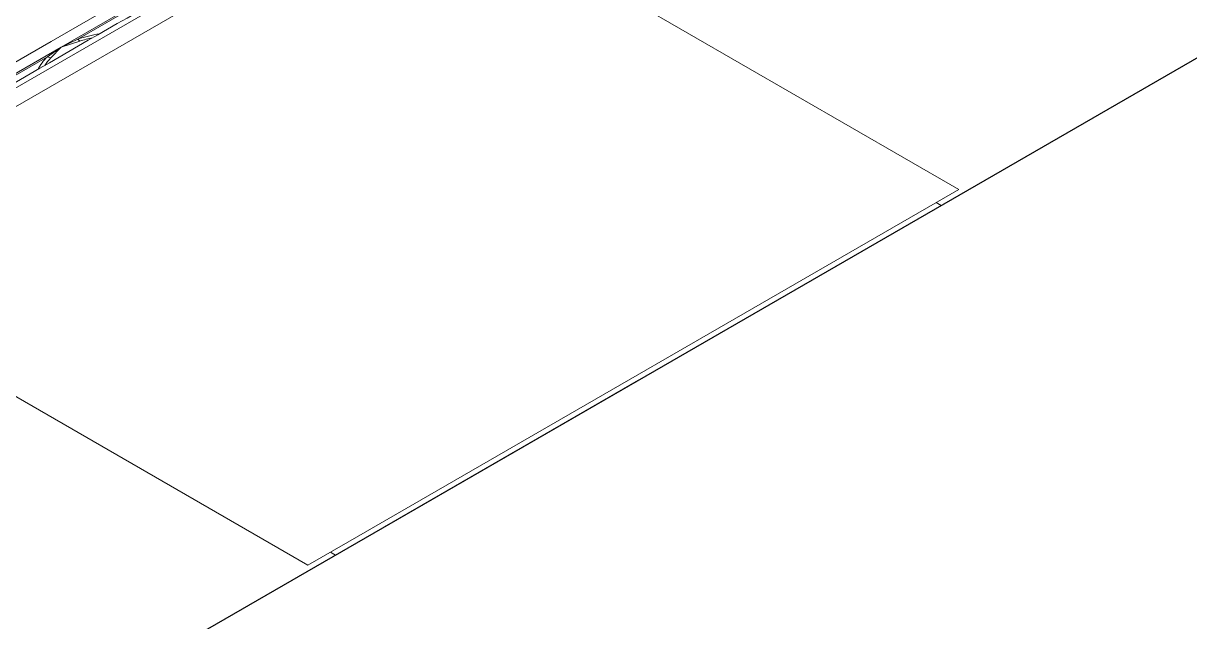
# Model space of a CAD drawing. Header units: millimetres. Extents: x 474.7 to 528.3, y 13.1 to 23.5.
# Drawn here: x 511.7073 to 511.7585, y 16.6636 to 16.6899 of the extents above; entities that cross this region are included whole.
import ezdxf

# ---------------------------------------------------------------- set-up
doc = ezdxf.new("R2010")
doc.units = ezdxf.units.MM
doc.header["$LTSCALE"] = 2.5
doc.layers.add('I-ARQ', color=8, linetype='Continuous')

msp = doc.modelspace()

# ---------------------------------------------------------------- linework, layer by layer
at = {"layer": 'I-ARQ', "extrusion": (0, 0.816497, 0.57735)}
msp.add_line((512.118539, 16.896056, 22.488584), (511.615425, 16.605583, 22.899375), dxfattribs=at)
at = {"layer": 'I-ARQ', "lineweight": 5}
for points in [[(511.726249, 16.699306, 22.76683), (511.726249, 16.699306, 22.76683), (511.708539, 16.689081, 22.781291), (511.708539, 16.689081, 22.781291)], [(511.6976, 16.681626, 22.791835), (511.6976, 16.681626, 22.791835), (511.723115, 16.696356, 22.771002), (511.723115, 16.696356, 22.771002)], [(511.709309, 16.688636, 22.78192), (511.713839, 16.691252, 22.778221), (511.718442, 16.693826, 22.774581), (511.723115, 16.696356, 22.771002)], [(511.697707, 16.680869, 22.792905), (511.697707, 16.680869, 22.792905), (511.724509, 16.696344, 22.77102), (511.724509, 16.696344, 22.77102)], [(511.724509, 16.696344, 22.77102), (511.724509, 16.696344, 22.77102), (511.748347, 16.682581, 22.790484), (511.748347, 16.682581, 22.790484)], [(511.709706, 16.689177, 22.781155), (511.710007, 16.689277, 22.781013), (511.710328, 16.689357, 22.780902), (511.71066, 16.689414, 22.780821)], [(511.709792, 16.689091, 22.781278), (511.709973, 16.68915, 22.781194), (511.710162, 16.6892, 22.781123), (511.710356, 16.689241, 22.781065)], [(511.690828, 16.678856, 22.795752), (511.690828, 16.678856, 22.795752), (511.708539, 16.689081, 22.781291), (511.708539, 16.689081, 22.781291)], [(511.708372, 16.688407, 22.782245), (511.708372, 16.688407, 22.782245), (511.70898, 16.688826, 22.781651), (511.70898, 16.688826, 22.781651)], [(511.708521, 16.688357, 22.782315), (511.708521, 16.688357, 22.782315), (511.70898, 16.688826, 22.781651), (511.70898, 16.688826, 22.781651)], [(511.70898, 16.688826, 22.781651), (511.70898, 16.688826, 22.781651), (511.709706, 16.689177, 22.781155), (511.709706, 16.689177, 22.781155)], [(511.70898, 16.688826, 22.781651), (511.70898, 16.688826, 22.781651), (511.709792, 16.689091, 22.781278), (511.709792, 16.689091, 22.781278)], [(511.709706, 16.689177, 22.781155), (511.709706, 16.689177, 22.781155), (511.709792, 16.689091, 22.781278), (511.709792, 16.689091, 22.781278)], [(511.695937, 16.680665, 22.793193), (511.700321, 16.683363, 22.789377), (511.704778, 16.68602, 22.78562), (511.709309, 16.688636, 22.78192)], [(511.707963, 16.687857, 22.783023), (511.708062, 16.688049, 22.782751), (511.708199, 16.688233, 22.78249), (511.708372, 16.688407, 22.782245)], [(511.708258, 16.688028, 22.78278), (511.708331, 16.688142, 22.78262), (511.708419, 16.688252, 22.782464), (511.708521, 16.688357, 22.782315)], [(511.708372, 16.688407, 22.782245), (511.708372, 16.688407, 22.782245), (511.708521, 16.688357, 22.782315), (511.708521, 16.688357, 22.782315)], [(511.748347, 16.682581, 22.790484), (511.748347, 16.682581, 22.790484), (511.721544, 16.667107, 22.812368), (511.721544, 16.667107, 22.812368)], [(511.747575, 16.681881, 22.791474), (511.747575, 16.681881, 22.791474), (511.734293, 16.674212, 22.802319), (511.734293, 16.674212, 22.802319)], [(511.747575, 16.681881, 22.791474), (511.747575, 16.681881, 22.791474), (511.747354, 16.682008, 22.791294), (511.747354, 16.682008, 22.791294)], [(511.69596, 16.679861, 22.794331), (511.69596, 16.679861, 22.794331), (511.719797, 16.666098, 22.813794), (511.719797, 16.666098, 22.813794)], [(511.734293, 16.674212, 22.802319), (511.734293, 16.674212, 22.802319), (511.72101, 16.666543, 22.813165), (511.72101, 16.666543, 22.813165)], [(511.723163, 16.667786, 22.811407), (511.723163, 16.667786, 22.811407), (511.729006, 16.671159, 22.806637), (511.729006, 16.671159, 22.806637)], [(511.721544, 16.667107, 22.812368), (511.721544, 16.667107, 22.812368), (511.719797, 16.666098, 22.813794), (511.719797, 16.666098, 22.813794)], [(511.72101, 16.666543, 22.813165), (511.72101, 16.666543, 22.813165), (511.720789, 16.66667, 22.812985), (511.720789, 16.66667, 22.812985)]]:
    msp.add_open_spline(points, degree=3, dxfattribs=at)
for points in [[(511.70898, 16.688826, 22.781651), (511.70898, 16.688826, 22.781651), (511.717696, 16.693859, 22.774535), (511.717696, 16.693859, 22.774535), (511.717696, 16.693859, 22.774535), (511.717696, 16.693859, 22.774535), (511.721007, 16.69577, 22.771832), (511.721007, 16.69577, 22.771832), (511.721007, 16.69577, 22.771832), (511.721007, 16.69577, 22.771832), (511.721789, 16.696221, 22.771193), (511.721789, 16.696221, 22.771193), (511.721789, 16.696221, 22.771193), (511.721789, 16.696221, 22.771193), (511.72217, 16.696441, 22.770882), (511.72217, 16.696441, 22.770882), (511.72217, 16.696441, 22.770882), (511.72217, 16.696441, 22.770882), (511.722357, 16.69655, 22.770729), (511.722357, 16.69655, 22.770729), (511.722357, 16.69655, 22.770729), (511.722357, 16.69655, 22.770729), (511.72245, 16.696603, 22.770653), (511.72245, 16.696603, 22.770653), (511.72245, 16.696603, 22.770653), (511.72245, 16.696603, 22.770653), (511.722495, 16.696629, 22.770616), (511.722495, 16.696629, 22.770616), (511.722495, 16.696629, 22.770616), (511.722495, 16.696629, 22.770616), (511.722511, 16.69664, 22.770601), (511.722511, 16.69664, 22.770601), (511.722511, 16.69664, 22.770601), (511.722511, 16.69664, 22.770601), (511.722539, 16.696663, 22.770569), (511.722539, 16.696663, 22.770569)], [(511.709706, 16.689177, 22.781155), (511.709706, 16.689177, 22.781155), (511.718012, 16.693973, 22.774374), (511.718012, 16.693973, 22.774374), (511.718012, 16.693973, 22.774374), (511.718012, 16.693973, 22.774374), (511.721145, 16.695782, 22.771815), (511.721145, 16.695782, 22.771815), (511.721145, 16.695782, 22.771815), (511.721145, 16.695782, 22.771815), (511.721886, 16.69621, 22.77121), (511.721886, 16.69621, 22.77121), (511.721886, 16.69621, 22.77121), (511.721886, 16.69621, 22.77121), (511.722248, 16.696418, 22.770915), (511.722248, 16.696418, 22.770915), (511.722248, 16.696418, 22.770915), (511.722248, 16.696418, 22.770915), (511.722425, 16.696521, 22.77077), (511.722425, 16.696521, 22.77077), (511.722425, 16.696521, 22.77077), (511.722425, 16.696521, 22.77077), (511.722513, 16.696571, 22.770698), (511.722513, 16.696571, 22.770698), (511.722513, 16.696571, 22.770698), (511.722513, 16.696571, 22.770698), (511.722557, 16.696597, 22.770662), (511.722557, 16.696597, 22.770662), (511.722557, 16.696597, 22.770662), (511.722557, 16.696597, 22.770662), (511.722575, 16.696605, 22.77065), (511.722575, 16.696605, 22.77065), (511.722575, 16.696605, 22.77065), (511.722575, 16.696605, 22.77065), (511.722613, 16.696621, 22.770628), (511.722613, 16.696621, 22.770628)], [(511.695406, 16.680998, 22.792723), (511.695406, 16.680998, 22.792723), (511.695439, 16.68101, 22.792705), (511.695439, 16.68101, 22.792705), (511.695439, 16.68101, 22.792705), (511.695439, 16.68101, 22.792705), (511.695455, 16.681018, 22.792694), (511.695455, 16.681018, 22.792694), (511.695455, 16.681018, 22.792694), (511.695455, 16.681018, 22.792694), (511.695492, 16.681039, 22.792664), (511.695492, 16.681039, 22.792664), (511.695492, 16.681039, 22.792664), (511.695492, 16.681039, 22.792664), (511.695567, 16.681082, 22.792603), (511.695567, 16.681082, 22.792603), (511.695567, 16.681082, 22.792603), (511.695567, 16.681082, 22.792603), (511.695716, 16.681169, 22.792481), (511.695716, 16.681169, 22.792481), (511.695716, 16.681169, 22.792481), (511.695716, 16.681169, 22.792481), (511.696021, 16.681344, 22.792232), (511.696021, 16.681344, 22.792232), (511.696021, 16.681344, 22.792232), (511.696021, 16.681344, 22.792232), (511.696643, 16.681703, 22.791725), (511.696643, 16.681703, 22.791725), (511.696643, 16.681703, 22.791725), (511.696643, 16.681703, 22.791725), (511.699231, 16.683198, 22.789612), (511.699231, 16.683198, 22.789612), (511.699231, 16.683198, 22.789612), (511.699231, 16.683198, 22.789612), (511.70898, 16.688826, 22.781651), (511.70898, 16.688826, 22.781651)], [(511.69548, 16.680956, 22.792782), (511.69548, 16.680956, 22.792782), (511.695501, 16.680974, 22.792756), (511.695501, 16.680974, 22.792756), (511.695501, 16.680974, 22.792756), (511.695501, 16.680974, 22.792756), (511.695513, 16.680983, 22.792744), (511.695513, 16.680983, 22.792744), (511.695513, 16.680983, 22.792744), (511.695513, 16.680983, 22.792744), (511.695548, 16.681003, 22.792715), (511.695548, 16.681003, 22.792715), (511.695548, 16.681003, 22.792715), (511.695548, 16.681003, 22.792715), (511.695619, 16.681044, 22.792657), (511.695619, 16.681044, 22.792657), (511.695619, 16.681044, 22.792657), (511.695619, 16.681044, 22.792657), (511.695762, 16.681127, 22.79254), (511.695762, 16.681127, 22.79254), (511.695762, 16.681127, 22.79254), (511.695762, 16.681127, 22.79254), (511.696052, 16.681294, 22.792304), (511.696052, 16.681294, 22.792304), (511.696052, 16.681294, 22.792304), (511.696052, 16.681294, 22.792304), (511.696645, 16.681637, 22.791819), (511.696645, 16.681637, 22.791819), (511.696645, 16.681637, 22.791819), (511.696645, 16.681637, 22.791819), (511.699112, 16.683061, 22.789805), (511.699112, 16.683061, 22.789805), (511.699112, 16.683061, 22.789805), (511.699112, 16.683061, 22.789805), (511.708372, 16.688407, 22.782245), (511.708372, 16.688407, 22.782245)], [(511.739579, 16.677264, 22.798004), (511.73958, 16.677265, 22.798002), (511.73958, 16.677264, 22.798003), (511.73958, 16.677264, 22.798003), (511.73958, 16.677264, 22.798003), (511.73958, 16.677264, 22.798003), (511.73958, 16.677264, 22.798003), (511.73958, 16.677264, 22.798003), (511.73958, 16.677264, 22.798003), (511.73958, 16.677264, 22.798003), (511.73958, 16.677264, 22.798003), (511.73958, 16.677264, 22.798003), (511.73958, 16.677264, 22.798003), (511.73958, 16.677264, 22.798003), (511.73958, 16.677264, 22.798003), (511.73958, 16.677264, 22.798003), (511.73958, 16.677264, 22.798003), (511.73958, 16.677264, 22.798003), (511.73958, 16.677264, 22.798003), (511.73958, 16.677264, 22.798003), (511.73958, 16.677264, 22.798003), (511.73958, 16.677264, 22.798003), (511.73958, 16.677264, 22.798003), (511.73958, 16.677264, 22.798003), (511.73958, 16.677264, 22.798003), (511.73958, 16.677264, 22.798003), (511.739579, 16.677264, 22.798004), (511.739579, 16.677264, 22.798004), (511.739579, 16.677264, 22.798004), (511.739579, 16.677264, 22.798004), (511.739579, 16.677264, 22.798004), (511.739579, 16.677264, 22.798004), (511.739579, 16.677264, 22.798004), (511.739579, 16.677264, 22.798004), (511.739579, 16.677264, 22.798004), (511.739579, 16.677264, 22.798004)]]:
    msp.add_open_spline(points, degree=3, knots=[0, 0, 0, 0, 0.111111, 0.111111, 0.111111, 0.111111, 0.222222, 0.222222, 0.222222, 0.222222, 0.333333, 0.333333, 0.333333, 0.333333, 0.444444, 0.444444, 0.444444, 0.444444, 0.555556, 0.555556, 0.555556, 0.555556, 0.666667, 0.666667, 0.666667, 0.666667, 0.777778, 0.777778, 0.777778, 0.777778, 0.888889, 0.888889, 0.888889, 0.888889, 1, 1, 1, 1], dxfattribs=at)

doc.saveas('drawing.dxf')
